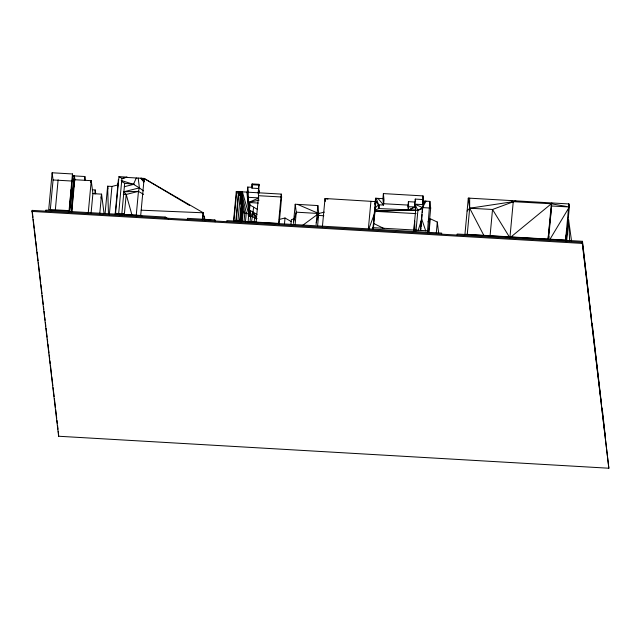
<?xml version="1.0" encoding="UTF-8"?>
<svg xmlns="http://www.w3.org/2000/svg" width="641" height="641" viewBox="0 0 641 641"><rect width="100%" height="100%" fill="white"/><g stroke="black" fill="none" stroke-linecap="round" stroke-linejoin="round"><path stroke-width="0.96" d="M566.003 240.391L566.051 234.927M248.147 222.339L249.301 202.211M238.821 191.635L236.241 221.393M373.222 229.166L373.711 217.956M414.11 230.047L414.647 221.081L414.927 230.888M71.015 189.656L69.396 211.73L72.729 176.011L72.473 173.959L52.137 172.774L48.74 209.455L69.068 210.641L69.244 212.011M71.72 211.794L74.436 176.107L72.729 176.011M120.66 215.16L123.529 214.447L123.577 213.806L115.564 213.341L118.962 176.66L126.974 177.124L121.91 178.695M420.568 230.199L421.522 218.509L425.712 230.84M235.8 221.337L238.548 191.619M32.05 211.426L32.146 210.376L582.381 242.354L608.854 468.226L58.619 436.249L32.05 211.426L582.284 243.404L608.854 468.226M45.767 211.161L45.864 210.112L165.162 217.051L168.623 219.062M50.31 209.719L53.067 179.969L52.137 172.774M55.358 209.639L58.123 179.8M69.068 210.641L72.473 173.959M71.127 211.802L74.436 176.107L74.821 179.071L71.792 211.786M58.619 436.249L58.716 435.199M84.516 180.369L84.876 176.507L72.369 175.802M88.194 213.493L91.238 180.666L74.725 179.736M91.054 213.541L92.897 193.646L91.238 180.666L90.613 182.501M94.86 193.838L95.221 189.976L92.328 189.816M99.732 214.038L101.574 194.143L92.897 193.646M105.092 213.541L107.632 186.194L111.951 186.435L118.313 184.84M109.323 214.759L111.951 186.435M115.116 214.647L118.369 179.576M117.96 185.714L118.2 183.174M118.625 214.078L121.934 178.382L118.962 176.66M121.878 213.445L124.674 183.246L121.526 181.411M124.298 214.959L126.205 194.447L123.841 191.779L139.401 187.877L143.424 190.858M136.196 215.793L138.464 191.371L139.401 187.877L138.192 178.086M142.414 216.442L140.7 215.448L144.137 178.43L126.95 177.437M165.066 218.1L165.162 217.051M187.388 219.398L187.484 218.349L214.879 219.935L215.104 221.818M202.62 219.615L203.253 212.796L144.137 178.43M204.15 219.102L204.415 216.201L202.54 216.089M214.783 220.985L214.879 219.935M226.762 221.682L226.858 220.632L441.689 233.124L441.593 234.173M250.07 221.626L250.527 216.738L247.274 192.132L236.297 191.491L233.58 220.8L278.539 223.413L281.255 194.103L258.171 192.765L258.956 184.312L252.137 183.919L251.937 188.134L258.748 188.518L259.301 192.845L248.404 192.228L247.738 187.06L251.825 187.3M233.853 221.225L236.777 191.515M237.867 221.482L240.311 195.104L239.894 191.699L242.338 210.697L241.337 221.441M239.582 221.353L241.304 202.788L239.934 191.699L241.953 207.74L240.687 221.417M240.03 221.433L241.569 204.832L239.862 191.699M240.808 221.345L241.713 211.578M241.152 221.698L242.242 209.976L240.135 191.715M242.306 220.977L243.211 211.21L240.463 191.731M244.053 221.193L244.774 213.381L240.944 191.763M247.274 192.132L247.738 187.06M245.447 221.786L246.264 212.996L241.545 191.795M256.56 218.998L252.033 216.37L250.527 216.738L248.868 214.527L247.931 197.292L248.404 192.228M249.702 202.348L250.062 205.072L248.868 214.527L246.264 212.996L244.774 213.381L242.474 212.027M251.937 188.134L252.137 183.919M251.488 222.227L253.668 207.187L250.062 205.072M254.221 221.77L254.581 217.86L253.195 212.251L249.589 210.144L252.033 216.37L253.195 212.251L257.001 214.479M258.748 188.518L258.956 184.312M256.096 222.082L258.547 195.705L258.171 192.765M258.78 193.173L259.012 190.641M279.099 224.35L281.631 196.995L281.255 194.103M284.484 223.781L285.021 217.988L279.22 219.454M290.942 224.454L291.399 219.583L294.179 218.885M293.45 223.429L295.229 204.247L317.864 205.569L318.737 213.501L317.583 225.969M295.108 224.638L296.262 212.171L295.229 204.247M316.077 224.751L317.864 205.569M322.383 226.938L325.019 198.518L375.874 201.635L378.51 204.775L378.959 208.565L374.536 210.2M368.375 228.789L370.923 201.346M372.982 229.334L375.546 198.229L382.917 198.662L383.534 205.072L378.51 204.775L374.536 208.613M373.326 229.085L375.874 201.635L375.546 198.229M379.272 205.192L378.959 208.565L417.916 210.312L422.651 208.589L423.429 199.567L422.996 195.898L383.39 193.59L382.917 198.662M413.741 230.816L415.656 210.176L374.865 211.105L408.333 210.184L407.924 206.739L408.397 201.667L414.999 202.051M425.255 201.122L422.956 204.631L414.799 204.159L415.128 206.899L408.333 210.184L408.646 206.803M423.429 199.567L415.272 199.095L414.527 207.115L408.333 210.184M416.001 230.888L417.916 210.312L414.799 204.159L422.539 207.604L430.688 208.077L428.412 232.611M422.956 204.631L422.523 200.962L422.996 195.898M420.44 230.191L422.539 207.604L425.961 201.162M420.648 230.199L420.833 228.252M421.009 226.313L421.457 221.441M421.642 219.494L422.098 214.535M422.283 212.556L422.651 208.589M427.395 232.699L429.895 201.394L422.523 200.962M429.013 232.619L430.295 218.781L437.306 222.042L438.62 232.835M436.297 232.923L437.306 222.042M457.105 235.071L457.201 234.021L582.477 241.304L591.162 316.654M468.307 198.093L464.949 234.245L565.57 240.095L568.928 203.942L468.307 198.093L469.677 208.221L467.233 234.598M490.077 235.856L492.52 209.479L515.789 200.857M548.536 239.213L551.621 205.993L551.324 203.774L551.853 202.949M566.163 241.168L569.336 206.971L568.928 203.942M566.724 240.239L568.615 219.831L567.565 222.603M582.284 243.404L582.477 241.304M592.14 324.899L592.236 323.849L601.154 401.178M602.107 409.262L602.203 408.213L605.136 434.894M202.444 219.679L203.253 212.796L141.188 210.184M69.468 211.706L74.436 176.107M72.169 197.861L74.821 179.071M100.998 198.069L101.574 194.143L104.05 213.437M316.269 222.675L318.737 213.501L324.338 212.139M293.634 221.441L296.262 212.171L318.737 213.501L302.304 225.592M418.124 230.52L421.345 220.416M368.863 228.925L374.857 212.54M374.785 204.231L375.874 201.635L374.801 203.269M136.309 177.982L133.456 184.312L124.674 183.246M547.735 239.414L549.129 236.841M428.004 221.858L429.678 218.982M241.112 209.166L241.953 207.74M549.81 239.574L569.336 206.971L568.439 203.918M240.439 204.086L241.304 202.788M467.105 211.017L469.677 208.221L513.257 201.667L551.324 203.774L569.336 206.971L551.621 205.993L548.079 238.949L551.324 203.774L510.669 237.186M417.916 210.312L422.539 207.604M202.332 213.036L203.253 212.796M124.314 186.707L134.386 184.183M123.264 194.279L126.205 194.447L138.464 191.371L143.632 194.375M121.934 178.382L126.974 177.124M119.37 214.855L123.577 213.806M259.108 200.112L248.588 202.492L248.868 214.527L242.386 191.843M123.841 191.779L138.464 191.371M240.311 195.104L238.684 195.016L238.244 191.603M469.653 198.173L469.677 208.221L492.52 209.479L509.907 237.819L513.257 201.667L511.053 200.577M383.35 203.718L408.806 205.112M374.825 211.338L416.065 213.605M252.25 184.752L259.06 185.137M53.067 179.969L72.401 181.066M258.547 195.705L281.631 196.995M247.931 197.292L258.828 197.909L248.588 202.492L258.291 203.061M238.428 193.013L236.481 192.893L236.297 191.491M407.924 206.739L415.128 206.899L415.656 210.176L414.799 204.159M372.814 227.635L427.17 230.792M123.529 214.447L140.7 215.448M317.896 215.4L323.865 215.753M202.099 219.326L205.961 219.559M207.9 219.671L210.793 219.847M327.928 199.119L325.019 198.518L325.299 201.45M121.197 180.466L133.456 184.312L139.401 187.877M297.552 204.383L318.737 213.501M373.527 223.389L384.143 228.621M285.021 217.988L291.078 221.49M115.564 213.341L117.047 214.206M253.668 207.187L257.474 209.415M248.203 215.376L250.527 216.738M242.338 210.697L244.774 213.381M143.993 178.422L189.464 205.4M141.332 178.27L144.137 181.058M141.244 178.262L144.049 181.115M141.092 178.254L143.808 181.139M140.708 178.23L143.896 182.044M377.95 198.373L383.534 205.072L384.007 200L383.39 193.59M256.905 218.685L253.195 212.251L256.769 218.589M469.677 208.221L483.731 235.191M376.307 198.277L378.51 204.775M126.205 194.447L132.022 215.208M571.572 241.28L568.615 219.831L569.641 240.84M107.976 188.911L107.632 186.194L108.449 213.725M95.221 189.976L95.709 193.806M84.876 176.507L85.349 180.217M429.895 201.394L430.688 208.077M415.272 199.095L415.6 201.835M408.397 201.667L408.597 203.389M32.146 210.376L32.963 217.307M33.204 219.286L34.253 228.204M34.486 230.183L35.543 239.093M35.776 241.072L36.825 249.99M37.066 251.969L38.115 260.887M38.348 262.866L39.405 271.776M39.638 273.755L40.695 282.673M40.928 284.652L41.977 293.57M42.21 295.549L43.267 304.459M43.5 306.446L43.852 309.411M44.085 311.398L44.558 315.356M44.79 317.335L45.142 320.308M45.375 322.287L45.84 326.253M46.08 328.232L46.424 331.205M46.665 333.184L47.13 337.142M47.362 339.129L47.714 342.094M47.947 344.081L48.42 348.039M48.652 350.018L49.004 352.991M49.237 354.97L49.702 358.936M49.942 360.915L50.286 363.888M50.527 365.867L51.576 374.777M51.809 376.764L52.866 385.674M53.099 387.653L54.148 396.571M54.389 398.55L55.438 407.46M55.671 409.447L56.728 418.357M56.961 420.336L57.313 423.308M57.546 425.287L58.019 429.254M58.251 431.233L58.603 434.205M204.415 216.201L204.799 219.815M246.953 192.108L248.868 214.527"/></g></svg>
